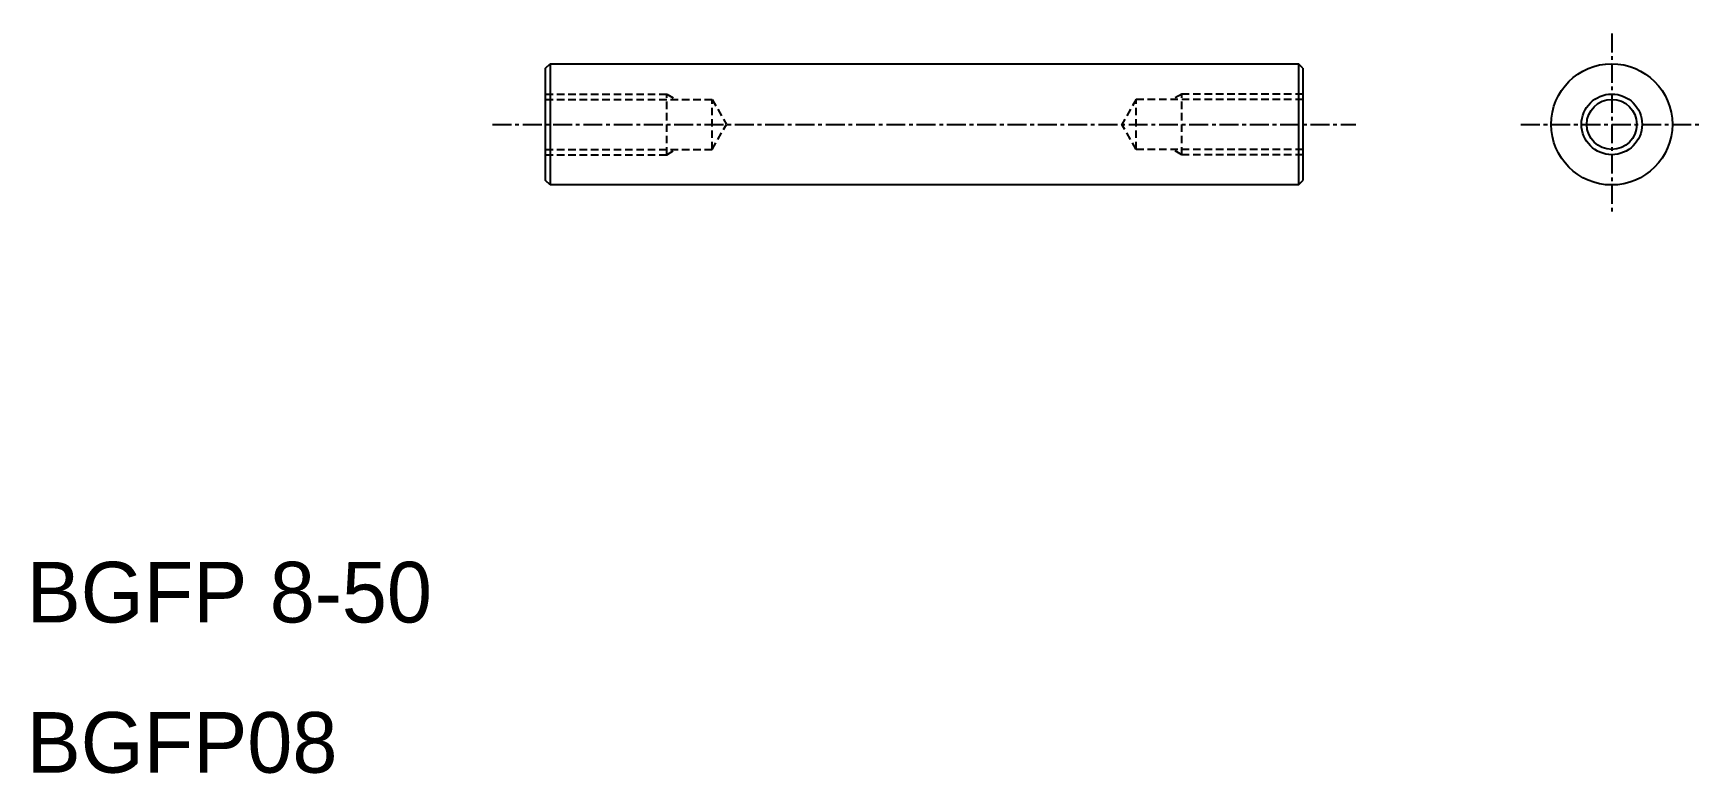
# Model space of a CAD drawing. Extents: x 47 to 157, y 40 to 89.
import ezdxf

# ---------------------------------------------------------------- set-up
doc = ezdxf.new("R2010")
doc.units = 0
doc.linetypes.add('CENTER', pattern=[2, 1.25, -0.25, 0.25, -0.25])
doc.linetypes.add('DASHED', pattern=[0.75, 0.5, -0.25])
doc.layers.get('0').update_dxf_attribs({"linetype": 'CONTINUOUS'})
doc.layers.add('CENTER', color=1, linetype='CENTER')

msp = doc.modelspace()

# ---------------------------------------------------------------- linework, layer by layer
at = {"color": 7, "linetype": 'CONTINUOUS'}
for p, q in [((80.8, 86.35), (81.1, 86.65)), ((80.8, 78.95), (80.8, 86.35)), ((81.1, 86.65), (130.5, 86.65)), ((81.1, 86.65), (81.1, 78.65)), ((130.5, 86.65), (130.5, 78.65)), ((130.8, 86.35), (130.5, 86.65)), ((130.8, 86.35), (130.8, 78.95)), ((81.1, 78.65), (80.8, 78.95)), ((130.5, 78.65), (81.1, 78.65)), ((130.5, 78.65), (130.8, 78.95))]:
    msp.add_line(p, q, dxfattribs=at)
at = {"color": 3, "linetype": 'DASHED'}
for p, q in [((80.8, 84.65), (88.8, 84.65)), ((80.8, 84.3), (91.8, 84.3)), ((88.8, 84.65), (89.41, 84.3)), ((88.8, 80.65), (88.8, 84.65)), ((91.8, 81), (91.8, 84.3)), ((91.8, 84.3), (92.75, 82.65)), ((119.8, 84.3), (118.85, 82.65)), ((130.8, 84.3), (119.8, 84.3)), ((119.8, 81), (119.8, 84.3)), ((122.8, 84.65), (122.19, 84.3)), ((130.8, 84.65), (122.8, 84.65)), ((122.8, 80.65), (122.8, 84.65)), ((91.8, 81), (92.75, 82.65)), ((119.8, 81), (118.85, 82.65)), ((80.8, 81), (91.8, 81)), ((80.8, 80.65), (88.8, 80.65)), ((88.8, 80.65), (89.41, 81)), ((130.8, 81), (119.8, 81)), ((122.8, 80.65), (122.19, 81)), ((130.8, 80.65), (122.8, 80.65))]:
    msp.add_line(p, q, dxfattribs=at)
at = {"color": 7, "linetype": 'CONTINUOUS'}
for radius in [4, 1.65]:
    msp.add_circle((151.19, 82.65), radius, dxfattribs=at)
at = {"color": 3, "linetype": 'CONTINUOUS'}
msp.add_circle((151.19, 82.65), 2, dxfattribs=at)
at = {"layer": 'CENTER', "color": 1, "linetype": 'CENTER'}
for p, q in [((151.19, 88.65), (151.19, 76.65)), ((77.3, 82.65), (134.3, 82.65)), ((145.19, 82.65), (157.19, 82.65))]:
    msp.add_line(p, q, dxfattribs=at)

# ---------------------------------------------------------------- texts
at = {"color": 7, "linetype": 'CONTINUOUS'}
for s, p in [('BGFP 8-50', (46.55, 49.79)), ('BGFP08', (46.55, 39.88))]:
    msp.add_text(s, height=4, dxfattribs=at).set_placement(p)

doc.saveas('drawing.dxf')
